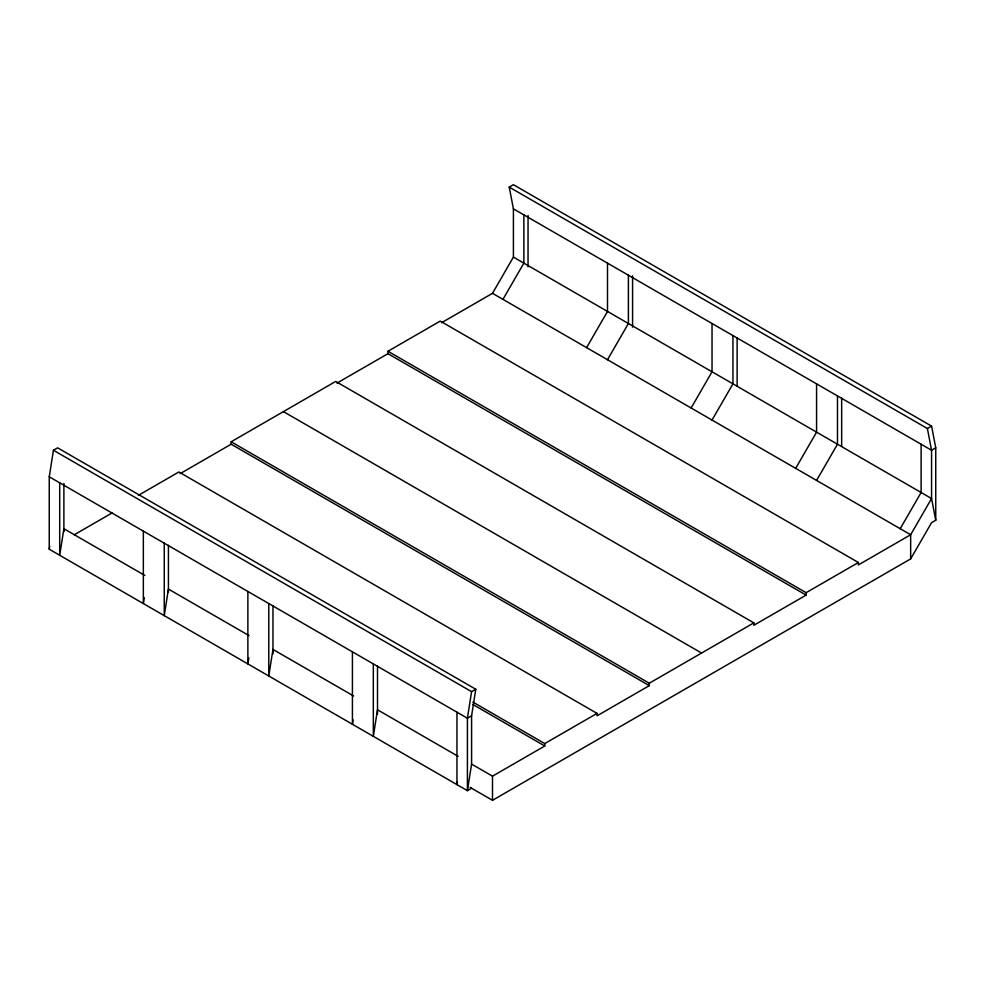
<?xml version="1.0" encoding="UTF-8"?>
<svg xmlns="http://www.w3.org/2000/svg" width="985" height="985" viewBox="0 0 985 985"><rect width="100%" height="100%" fill="white"/><g stroke="black" fill="none" stroke-linecap="round" stroke-linejoin="round"><path stroke-width="1.48" d="M49.25 476.802L53.436 450.256L57.61 447.83L475.78 689.254L471.593 715.812L471.593 764.101L467.407 790.659L49.25 549.236L49.25 476.802L467.407 718.225L471.593 715.812M49.25 549.236L49.718 546.281M144.266 597.649L143.342 603.559L143.342 531.124M248.811 658.005L247.875 663.915L247.875 591.48M353.11 719.838L352.421 724.27L352.421 651.836M457.422 781.671L456.954 784.626L456.954 712.192M475.78 689.254L471.593 691.667L467.407 718.225L467.407 790.659L471.593 788.246M441.539 322.748L492.5 293.321L513.407 257.11L513.407 208.832L509.22 187.101L513.407 184.688L931.564 426.111L935.75 447.83L935.75 520.265L931.564 522.678L910.657 558.889L492.5 800.312L470.104 787.384M502.953 299.366L523.86 263.143L523.86 214.865M586.592 347.643L607.499 311.432L607.499 263.143M607.499 359.722L628.405 323.499L628.405 275.221M691.125 407.999L712.032 371.788L712.032 323.499M712.032 420.078L732.938 383.854L732.938 335.577M795.671 468.355L816.577 432.144L816.577 383.854M816.577 480.434L837.484 444.21L837.484 395.933M900.204 528.711L921.11 492.5L921.11 444.21M138.368 495.369L178.876 471.975L597.045 713.399L597.045 715.812L649.312 685.634L649.312 683.221L231.155 441.797L231.155 444.21L649.312 685.634M231.155 441.797L335.688 381.441L753.845 622.865L753.845 625.278L806.124 595.1L806.124 592.687L387.955 351.263L387.955 353.677L806.124 595.1M387.955 351.263L440.233 321.085L858.391 562.509L858.391 564.922L910.657 534.744L931.564 498.533L931.564 450.256L927.39 428.524L509.22 187.101M74.343 534.744L112.241 512.865M180.181 473.637L231.155 444.21M336.993 383.103L387.955 353.677M927.39 428.524L931.564 426.111M935.75 447.83L931.564 450.256L513.407 208.832M472.862 702.059L544.767 743.576L597.045 713.399M649.312 683.221L753.845 622.865M806.124 592.687L858.391 562.509M471.421 764.003L492.5 776.168L544.767 745.99L544.767 743.576M513.407 257.11L931.564 498.533L935.75 520.265M492.5 293.321L910.657 534.744L910.657 558.889M283.421 411.619L701.579 653.043M53.436 450.256L471.593 691.667M472.862 704.472L544.767 745.99M144.857 575.462L63.89 528.711L59.703 555.269L59.703 482.847M249.07 635.633L168.423 589.067L164.249 615.625L164.249 543.203M353.615 695.989L272.968 649.423L268.782 675.981L268.782 603.559M458.148 756.345L377.501 709.779L373.327 736.337L373.327 663.915M841.658 398.038L841.658 446.328M737.125 337.683L737.125 385.972M632.579 275.825L632.579 327.131M528.046 215.469L528.046 266.775M492.5 776.168L492.5 800.312M377.501 666.02L377.501 714.31M272.968 605.664L272.968 653.954M168.423 545.308L168.423 592.083M63.89 483.45L63.89 531.728"/></g></svg>
